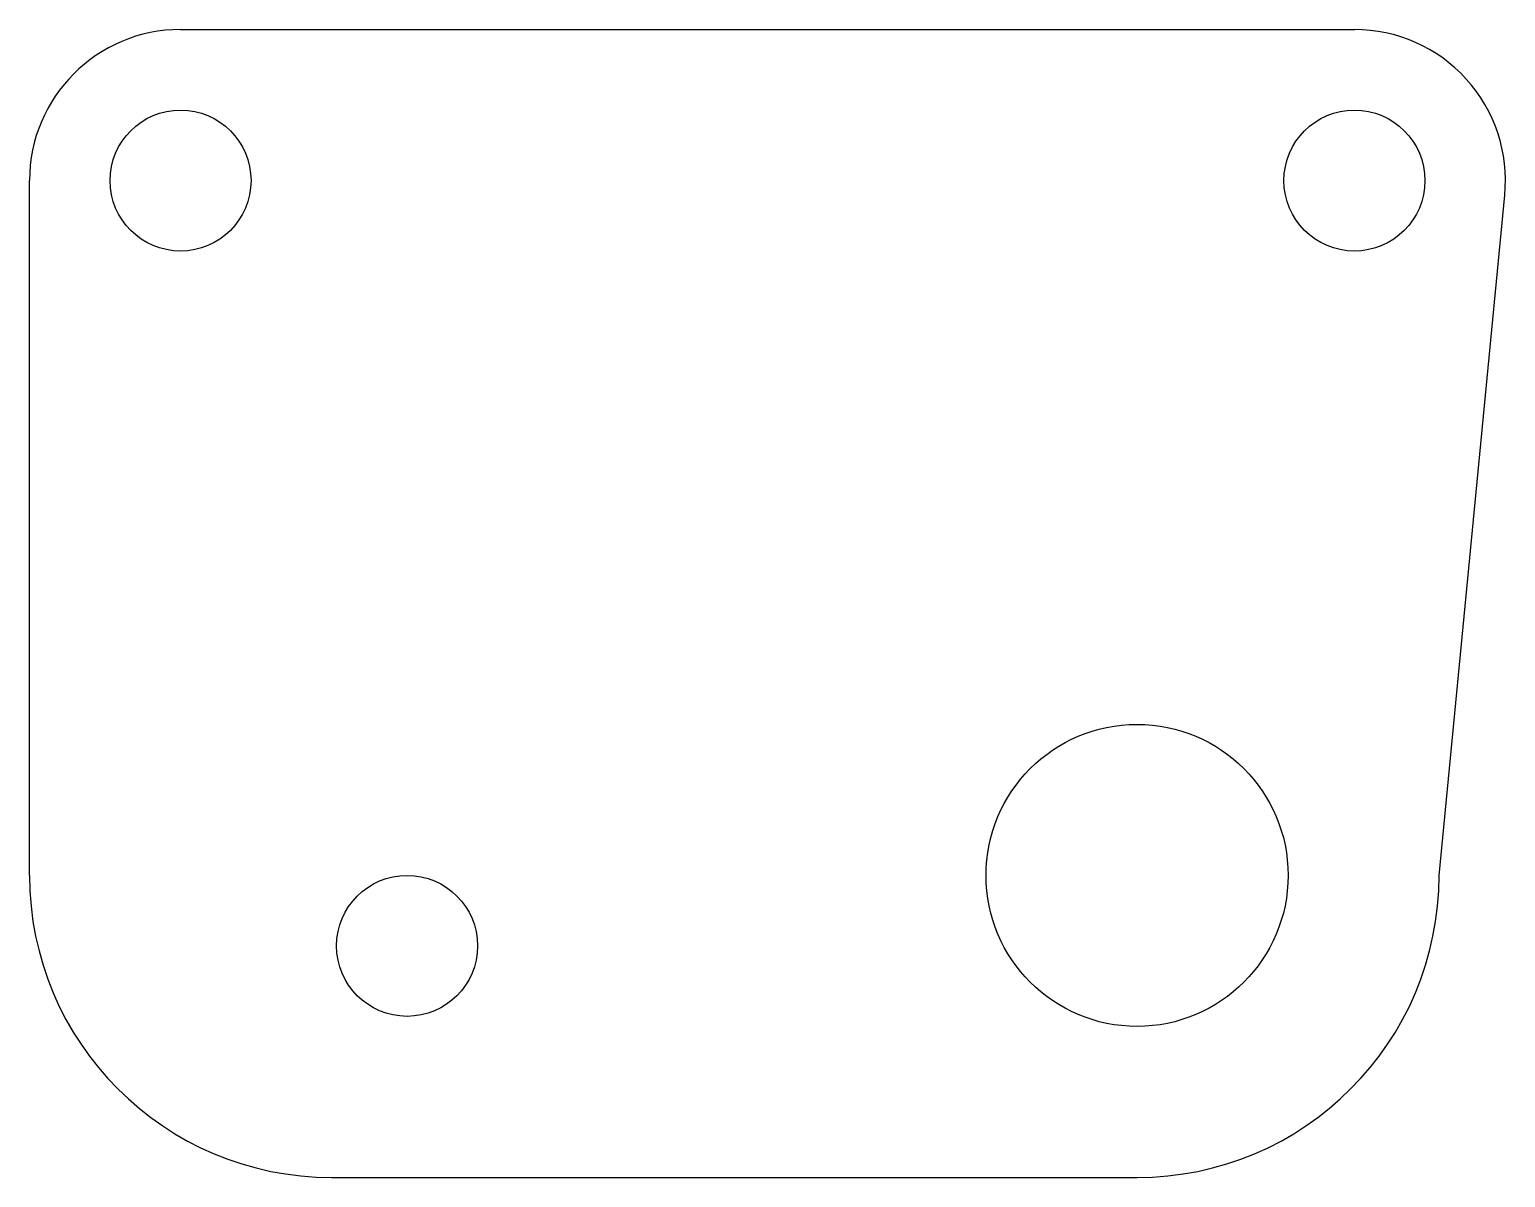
# Model space of a CAD drawing. Extents: x -55 to 18.3, y -15 to 42.
import ezdxf

# ---------------------------------------------------------------- set-up
doc = ezdxf.new("R2010")
doc.units = 0
doc.header["$MEASUREMENT"] = 0
doc.layers.add('VISIBLE', color=7, linetype='CONTINUOUS')

msp = doc.modelspace()

# ---------------------------------------------------------------- linework, layer by layer
at = {"layer": 'VISIBLE'}
for p, q in [((-47.5, 42), (10.795, 42)), ((-55, 0), (-55, 34.5)), ((15, 0), (18.261, 33.779)), ((-40, -15), (0, -15))]:
    msp.add_line(p, q, dxfattribs=at)
for centre, radius in [((-47.5, 34.5), 3.5), ((10.795, 34.5), 3.5), ((0, 0), 7.5), ((-36.25, -3.5), 3.5)]:
    msp.add_circle(centre, radius, dxfattribs=at)
for centre, radius, start, end in [((-47.5, 34.5), 7.5, 90, 180), ((10.795, 34.5), 7.5, 354.48625, 90), ((-40, 0), 15, 180, 270), ((0, 0), 15, 270, 0)]:
    msp.add_arc(centre, radius, start, end, dxfattribs=at)

doc.saveas('drawing.dxf')
